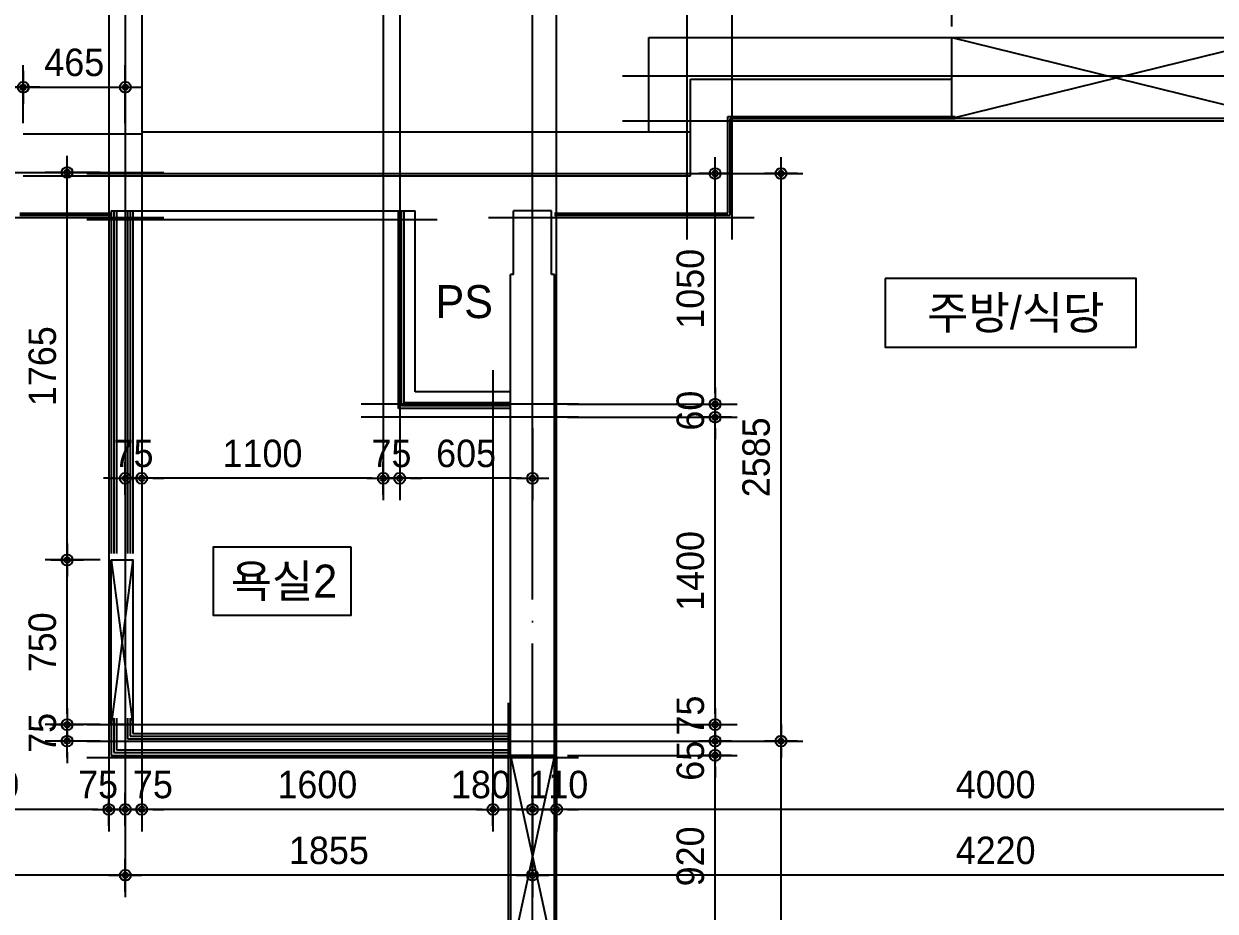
# Model space of a CAD drawing. Header units: millimetres. Extents: x 0 to 92204, y -190080 to 23760.
# Drawn here: x 9492 to 14919, y -88743 to -84702 of the extents above; entities that cross this region are included whole.
import ezdxf
from ezdxf.enums import TextEntityAlignment as Align

# ---------------------------------------------------------------- set-up
doc = ezdxf.new("R2010")
doc.units = ezdxf.units.MM
doc.header["$LTSCALE"] = 100
doc.linetypes.add('AUDIT_D_220706163347-0', pattern=[0])
doc.linetypes.add('CEN', pattern=[62, 60, -1, 0, -1])
doc.layers.get('defpoints').update_dxf_attribs({"color": 139})
for name, color, linetype in [('AA-XXXX-DIMS', 7, 'Continuous'), ('CEN_CON', 1, 'CEN'), ('CEN_WALL', 12, 'CEN'), ('CONC', 2, 'Continuous'), ('DIM', 7, 'AUDIT_D_220706163347-0'), ('MC', 135, 'Continuous'), ('ROM', 7, 'AUDIT_D_220706163347-0'), ('WAL', 3, 'Continuous'), ('WAL_DRY', 7, 'Continuous'), ('실명', 3, 'AUDIT_D_220706163347-0'), ('실명박스', 7, 'AUDIT_D_220706163347-0'), ('창호-open', 4, 'Continuous')]:
    doc.layers.add(name, color=color, linetype=linetype)
doc.styles.add('HAUD01', font='Dotum.ttf')
doc.styles.add('돋움', font='Dotum.ttf')
doc.dimstyles.new('내부100', dxfattribs={"dimscale": 50, "dimtxt": 2.5, "dimasz": 1, "dimexe": 2, "dimexo": 1, "dimgap": 1, "dimtad": 1, "dimdec": 0, "dimzin": 0, "dimdsep": 46, "dimtxsty": '돋움', "dimblk1": 'DIMDOT', "dimblk2": 'DIMDOT', "dimsah": 1, "dimcen": 0.09, "dimdle": 2, "dimclrd": 7, "dimclre": 7, "dimclrt": 3, "dimadec": 0, "dimazin": 0, "dimtfac": 1, "dimtdec": 0, "dimtix": 1, "dimtmove": 2, "dimatfit": 3, "dimldrblk": 'DIMDOT', "dimfxl": 1, "dimtolj": 1, "dimtzin": 0, "dimarcsym": 0})

# ---------------------------------------------------------------- blocks, each defined once
blk = doc.blocks.new('U-121B(기본)1', base_point=(-58206.9, -129495.9))
at = {"layer": 'CEN_CON'}
for p, q in [((-78926.9, -129795.9), (-78926.9, -119160.9)), ((-80956.9, -121655.9), (-77916.9, -121655.9))]:
    blk.add_line(p, q, dxfattribs=at)
at = {"layer": 'CEN_WALL'}
for p, q in [((-80781.9, -119160.9), (-80781.9, -124415.9)), ((-79531.9, -119160.9), (-79531.9, -122865.9)), ((-78221.9, -121955.9), (-78221.9, -119160.9)), ((-78516.9, -121210.9), (-74316.9, -121210.9)), ((-83376.9, -121650.9), (-80606.9, -121650.9)), ((-78716.9, -122705.9), (-79706.9, -122705.9)), ((-80956.9, -124240.9), (-78716.9, -124240.9))]:
    blk.add_line(p, q, dxfattribs=at)
at = {"layer": 'CONC'}
for p, q in [((-80706.9, -121465.9), (-78206.9, -121465.9)), ((-80706.9, -121465.9), (-80706.9, -121665.9)), ((-78206.9, -121665.9), (-78206.9, -121465.9)), ((-80706.9, -121665.9), (-78206.9, -121665.9)), ((-79013.9, -122115.9), (-79013.9, -121825.9)), ((-78839.9, -121825.9), (-79013.9, -121825.9)), ((-78839.9, -122115.9), (-78839.9, -121825.9)), ((-79026.9, -124305.9), (-79026.9, -122115.9)), ((-79013.9, -122115.9), (-79026.9, -122115.9)), ((-78826.9, -122115.9), (-78839.9, -122115.9)), ((-78826.9, -124305.9), (-78826.9, -122115.9)), ((-79026.9, -124305.9), (-78826.9, -124305.9))]:
    blk.add_line(p, q, dxfattribs=at)
at = {"layer": 'MC'}
for p, q in [((-80856.9, -119160.9), (-80856.9, -124415.9)), ((-80706.9, -119160.9), (-80706.9, -124415.9)), ((-79606.9, -119160.9), (-79606.9, -122865.9)), ((-78816.9, -129795.9), (-78816.9, -119160.9)), ((-78016.9, -121955.9), (-78016.9, -119160.9)), ((-78516.9, -121415.9), (-74316.9, -121415.9)), ((-83376.9, -121855.9), (-80606.9, -121855.9)), ((-80956.9, -121865.9), (-79361.9, -121865.9)), ((-79126.9, -121855.9), (-77916.9, -121855.9)), ((-79106.9, -122550.9), (-79106.9, -124415.9)), ((-78716.9, -122765.9), (-79706.9, -122765.9)), ((-79036.9, -129795.9), (-79036.9, -124065.9)), ((-80956.9, -124165.9), (-78716.9, -124165.9)), ((-80956.9, -124315.9), (-78716.9, -124315.9))]:
    blk.add_line(p, q, dxfattribs=at)
at = {"layer": 'WAL'}
for p, q in [((-78396.9, -121035.9), (-77016.9, -121035.9)), ((-78396.9, -121465.9), (-78396.9, -121035.9)), ((-77016.9, -121225.9), (-77016.9, -121035.9)), ((-78206.9, -121225.9), (-77016.9, -121225.9)), ((-78206.9, -121465.9), (-78206.9, -121225.9)), ((-81246.9, -121475.9), (-80706.9, -121475.9)), ((-81246.9, -121665.9), (-80706.9, -121665.9))]:
    blk.add_line(p, q, dxfattribs=at)
at = {"layer": 'WAL_DRY'}
for p, q in [((-78036.9, -121835.9), (-78036.9, -121395.9)), ((-78036.9, -121395.9), (-77001.9, -121395.9)), ((-78026.9, -121405.9), (-77001.9, -121405.9)), ((-78026.9, -121845.9), (-78026.9, -121405.9)), ((-81261.9, -121835.9), (-80846.9, -121835.9)), ((-80846.9, -121825.9), (-80846.9, -123385.9)), ((-80846.9, -121825.9), (-79536.9, -121825.9)), ((-80834.4, -121825.9), (-80834.4, -123385.9)), ((-80821.9, -121825.9), (-80821.9, -123385.9)), ((-80771.9, -121825.9), (-80771.9, -123385.9)), ((-80759.4, -121825.9), (-80759.4, -123385.9)), ((-80746.9, -121825.9), (-80746.9, -123385.9)), ((-79536.9, -122725.9), (-79536.9, -121825.9)), ((-79536.9, -121825.9), (-79461.9, -121825.9)), ((-79524.4, -122713.4), (-79524.4, -121825.9)), ((-79511.9, -122700.9), (-79511.9, -121825.9)), ((-79461.9, -122650.9), (-79461.9, -121825.9)), ((-78826.9, -121835.9), (-78036.9, -121835.9)), ((-81261.9, -121845.9), (-80846.9, -121845.9)), ((-78826.9, -121845.9), (-78026.9, -121845.9)), ((-79026.9, -122650.9), (-79461.9, -122650.9)), ((-79026.9, -122700.9), (-79511.9, -122700.9)), ((-79026.9, -122725.9), (-79536.9, -122725.9)), ((-79026.9, -122713.4), (-79524.4, -122713.4)), ((-80846.9, -124135.9), (-80846.9, -124305.9)), ((-80834.4, -124135.9), (-80834.4, -124293.4)), ((-80821.9, -124135.9), (-80821.9, -124280.9)), ((-80771.9, -124135.9), (-80771.9, -124230.9)), ((-80759.4, -124135.9), (-80759.4, -124218.4)), ((-80746.9, -124135.9), (-80746.9, -124205.9)), ((-80759.4, -124218.4), (-79026.9, -124218.4)), ((-80746.9, -124205.9), (-79026.9, -124205.9)), ((-80821.9, -124280.9), (-79026.9, -124280.9)), ((-80771.9, -124230.9), (-79026.9, -124230.9)), ((-80846.9, -124305.9), (-79026.9, -124305.9)), ((-80834.4, -124293.4), (-79026.9, -124293.4))]:
    blk.add_line(p, q, dxfattribs=at)
blk = doc.blocks.new('DIMDOT')
at = {"layer": 'AA-XXXX-DIMS'}
for p, q in [((0, -1.5), (0, 1.5)), ((-1.5, 0), (1.5, 0))]:
    blk.add_line(p, q, dxfattribs=at)
for radius in [0.5, 0.25]:
    blk.add_circle((0, 0), radius, dxfattribs=at)
blk = doc.blocks.new('*D846')
at = {"layer": 'defpoints', "color": 0, "transparency": 16777216}
for p in [(11918.9, -87988.4), (15918.9, -87988.4), (11918.9, -88279.4)]:
    blk.add_point(p, dxfattribs=at)
at = {"layer": 'DIM', "color": 7, "lineweight": -2, "transparency": 16777216}
for p, q in [((11918.9, -88038.4), (11918.9, -88379.4)), ((15918.9, -88038.4), (15918.9, -88379.4)), ((15868.9, -88279.4), (11968.9, -88279.4))]:
    blk.add_line(p, q, dxfattribs=at)
at = {"layer": 'DIM', "color": 7, "lineweight": -2, "transparency": 16777216, "xscale": 50, "yscale": 50, "zscale": 50, "rotation": 180}
blk.add_blockref('DIMDOT', (11918.9, -88279.4), dxfattribs=at)
at = {"layer": 'DIM', "color": 7, "lineweight": -2, "transparency": 16777216, "xscale": 50, "yscale": 50, "zscale": 50}
blk.add_blockref('DIMDOT', (15918.9, -88279.4), dxfattribs=at)
at = {"layer": 'DIM', "color": 3, "transparency": 16777216, "insert": (13918.9, -88166.9), "char_height": 125, "attachment_point": 5, "style": '돋움'}
blk.add_mtext('\\A1;4000', dxfattribs=at)
blk = doc.blocks.new('*D847')
at = {"layer": 'defpoints', "color": 0, "transparency": 16777216}
for p in [(11808.9, -87988.4), (11918.9, -87988.4), (11808.9, -88279.4)]:
    blk.add_point(p, dxfattribs=at)
at = {"layer": 'DIM', "color": 7, "lineweight": -2, "transparency": 16777216}
for p, q in [((11808.9, -88038.4), (11808.9, -88379.4)), ((11918.9, -88038.4), (11918.9, -88379.4)), ((11758.9, -88279.4), (11708.9, -88279.4)), ((11918.9, -88279.4), (11808.9, -88279.4)), ((11968.9, -88279.4), (12018.9, -88279.4))]:
    blk.add_line(p, q, dxfattribs=at)
at = {"layer": 'DIM', "color": 7, "lineweight": -2, "transparency": 16777216, "xscale": 50, "yscale": 50, "zscale": 50}
blk.add_blockref('DIMDOT', (11808.9, -88279.4), dxfattribs=at)
at = {"layer": 'DIM', "color": 7, "lineweight": -2, "transparency": 16777216, "xscale": 50, "yscale": 50, "zscale": 50, "rotation": 180}
blk.add_blockref('DIMDOT', (11918.9, -88279.4), dxfattribs=at)
at = {"layer": 'DIM', "color": 3, "transparency": 16777216, "insert": (11926.7, -88166.9), "char_height": 125, "attachment_point": 5, "style": '돋움'}
blk.add_mtext('\\A1;110', dxfattribs=at)
blk = doc.blocks.new('*D848')
at = {"layer": 'defpoints', "color": 0, "transparency": 16777216}
for p in [(11808.9, -87988.4), (16028.9, -87988.4), (11808.9, -88579.4)]:
    blk.add_point(p, dxfattribs=at)
at = {"layer": 'DIM', "color": 7, "lineweight": -2, "transparency": 16777216}
for p, q in [((11808.9, -88038.4), (11808.9, -88679.4)), ((16028.9, -88038.4), (16028.9, -88679.4)), ((15978.9, -88579.4), (11858.9, -88579.4))]:
    blk.add_line(p, q, dxfattribs=at)
at = {"layer": 'DIM', "color": 7, "lineweight": -2, "transparency": 16777216, "xscale": 50, "yscale": 50, "zscale": 50, "rotation": 180}
blk.add_blockref('DIMDOT', (11808.9, -88579.4), dxfattribs=at)
at = {"layer": 'DIM', "color": 7, "lineweight": -2, "transparency": 16777216, "xscale": 50, "yscale": 50, "zscale": 50}
blk.add_blockref('DIMDOT', (16028.9, -88579.4), dxfattribs=at)
at = {"layer": 'DIM', "color": 3, "transparency": 16777216, "insert": (13918.9, -88466.9), "char_height": 125, "attachment_point": 5, "style": '돋움'}
blk.add_mtext('\\A1;4220', dxfattribs=at)
blk = doc.blocks.new('*D891')
at = {"layer": 'defpoints', "color": 0, "transparency": 16777216}
for p in [(11918.9, -88033.4), (12641, -88033.4), (11918.9, -88953.4)]:
    blk.add_point(p, dxfattribs=at)
at = {"layer": 'DIM', "color": 7, "lineweight": -2, "transparency": 16777216}
for p, q in [((11968.9, -88033.4), (12741, -88033.4)), ((12641, -88903.4), (12641, -88083.4)), ((11968.9, -88953.4), (12741, -88953.4))]:
    blk.add_line(p, q, dxfattribs=at)
at = {"layer": 'DIM', "color": 7, "lineweight": -2, "transparency": 16777216, "xscale": 50, "yscale": 50, "zscale": 50}
for p, rotation in [((12641, -88033.4), 90), ((12641, -88953.4), 270)]:
    blk.add_blockref('DIMDOT', p, dxfattribs=dict(at, rotation=rotation))
at = {"layer": 'DIM', "color": 3, "transparency": 16777216, "insert": (12528.4, -88493.4), "char_height": 125, "attachment_point": 5, "rotation": 90, "style": '돋움'}
blk.add_mtext('\\A1;920', dxfattribs=at)
blk = doc.blocks.new('*D892')
at = {"layer": 'defpoints', "color": 0, "transparency": 16777216}
for p in [(11918.9, -87968.4), (12641, -87968.4), (11918.9, -88033.4)]:
    blk.add_point(p, dxfattribs=at)
at = {"layer": 'DIM', "color": 7, "lineweight": -2, "transparency": 16777216}
for p, q in [((12641, -87918.4), (12641, -87868.4)), ((11968.9, -87968.4), (12741, -87968.4)), ((12641, -88033.4), (12641, -87968.4)), ((11968.9, -88033.4), (12741, -88033.4)), ((12641, -88083.4), (12641, -88133.4))]:
    blk.add_line(p, q, dxfattribs=at)
at = {"layer": 'DIM', "color": 7, "lineweight": -2, "transparency": 16777216, "xscale": 50, "yscale": 50, "zscale": 50}
for p, rotation in [((12641, -87968.4), 270), ((12641, -88033.4), 90)]:
    blk.add_blockref('DIMDOT', p, dxfattribs=dict(at, rotation=rotation))
at = {"layer": 'DIM', "color": 3, "transparency": 16777216, "insert": (12528.4, -88058.1), "char_height": 125, "attachment_point": 5, "rotation": 90, "style": '돋움'}
blk.add_mtext('\\A1;65', dxfattribs=at)
blk = doc.blocks.new('*D893')
at = {"layer": 'defpoints', "color": 0, "transparency": 16777216}
for p in [(11918.9, -87893.4), (12641, -87893.4), (11918.9, -87968.4)]:
    blk.add_point(p, dxfattribs=at)
at = {"layer": 'DIM', "color": 7, "lineweight": -2, "transparency": 16777216}
for p, q in [((12641, -87843.4), (12641, -87793.4)), ((11968.9, -87893.4), (12741, -87893.4)), ((12641, -87968.4), (12641, -87893.4)), ((11968.9, -87968.4), (12741, -87968.4)), ((12641, -88018.4), (12641, -88068.4))]:
    blk.add_line(p, q, dxfattribs=at)
at = {"layer": 'DIM', "color": 7, "lineweight": -2, "transparency": 16777216, "xscale": 50, "yscale": 50, "zscale": 50}
for p, rotation in [((12641, -87893.4), 270), ((12641, -87968.4), 90)]:
    blk.add_blockref('DIMDOT', p, dxfattribs=dict(at, rotation=rotation))
at = {"layer": 'DIM', "color": 3, "transparency": 16777216, "insert": (12528.4, -87852), "char_height": 125, "attachment_point": 5, "rotation": 90, "style": '돋움'}
blk.add_mtext('\\A1;75', dxfattribs=at)
blk = doc.blocks.new('*D894')
at = {"layer": 'defpoints', "color": 0, "transparency": 16777216}
for p in [(11918.9, -86493.4), (12641, -86493.4), (11918.9, -87893.4)]:
    blk.add_point(p, dxfattribs=at)
at = {"layer": 'DIM', "color": 7, "lineweight": -2, "transparency": 16777216}
for p, q in [((11968.9, -86493.4), (12741, -86493.4)), ((12641, -87843.4), (12641, -86543.4)), ((11968.9, -87893.4), (12741, -87893.4))]:
    blk.add_line(p, q, dxfattribs=at)
at = {"layer": 'DIM', "color": 7, "lineweight": -2, "transparency": 16777216, "xscale": 50, "yscale": 50, "zscale": 50}
for p, rotation in [((12641, -86493.4), 90), ((12641, -87893.4), 270)]:
    blk.add_blockref('DIMDOT', p, dxfattribs=dict(at, rotation=rotation))
at = {"layer": 'DIM', "color": 3, "transparency": 16777216, "insert": (12528.4, -87193.4), "char_height": 125, "attachment_point": 5, "rotation": 90, "style": '돋움'}
blk.add_mtext('\\A1;1400', dxfattribs=at)
blk = doc.blocks.new('*D895')
at = {"layer": 'defpoints', "color": 0, "transparency": 16777216}
for p in [(11918.9, -86433.4), (12641, -86433.4), (11918.9, -86493.4)]:
    blk.add_point(p, dxfattribs=at)
at = {"layer": 'DIM', "color": 7, "lineweight": -2, "transparency": 16777216}
for p, q in [((12641, -86383.4), (12641, -86333.4)), ((11968.9, -86433.4), (12741, -86433.4)), ((12641, -86493.4), (12641, -86433.4)), ((11968.9, -86493.4), (12741, -86493.4)), ((12641, -86543.4), (12641, -86593.4))]:
    blk.add_line(p, q, dxfattribs=at)
at = {"layer": 'DIM', "color": 7, "lineweight": -2, "transparency": 16777216, "xscale": 50, "yscale": 50, "zscale": 50}
for p, rotation in [((12641, -86433.4), 270), ((12641, -86493.4), 90)]:
    blk.add_blockref('DIMDOT', p, dxfattribs=dict(at, rotation=rotation))
at = {"layer": 'DIM', "color": 3, "transparency": 16777216, "insert": (12528.4, -86463.4), "char_height": 125, "attachment_point": 5, "rotation": 90, "style": '돋움'}
blk.add_mtext('\\A1;60', dxfattribs=at)
blk = doc.blocks.new('*D896')
at = {"layer": 'defpoints', "color": 0, "transparency": 16777216}
for p in [(11918.9, -85383.4), (12641, -85383.4), (11918.9, -86433.4)]:
    blk.add_point(p, dxfattribs=at)
at = {"layer": 'DIM', "color": 7, "lineweight": -2, "transparency": 16777216}
for p, q in [((11968.9, -85383.4), (12741, -85383.4)), ((12641, -86383.4), (12641, -85433.4)), ((11968.9, -86433.4), (12741, -86433.4))]:
    blk.add_line(p, q, dxfattribs=at)
at = {"layer": 'DIM', "color": 7, "lineweight": -2, "transparency": 16777216, "xscale": 50, "yscale": 50, "zscale": 50}
for p, rotation in [((12641, -85383.4), 90), ((12641, -86433.4), 270)]:
    blk.add_blockref('DIMDOT', p, dxfattribs=dict(at, rotation=rotation))
at = {"layer": 'DIM', "color": 3, "transparency": 16777216, "insert": (12528.4, -85908.4), "char_height": 125, "attachment_point": 5, "rotation": 90, "style": '돋움'}
blk.add_mtext('\\A1;1050', dxfattribs=at)
blk = doc.blocks.new('*D897')
at = {"layer": 'defpoints', "color": 0, "transparency": 16777216}
for p in [(11918.9, -85383.4), (12941, -85383.4), (11918.9, -87968.4)]:
    blk.add_point(p, dxfattribs=at)
at = {"layer": 'DIM', "color": 7, "lineweight": -2, "transparency": 16777216}
for p, q in [((11968.9, -85383.4), (13041, -85383.4)), ((12941, -87918.4), (12941, -85433.4)), ((11968.9, -87968.4), (13041, -87968.4))]:
    blk.add_line(p, q, dxfattribs=at)
at = {"layer": 'DIM', "color": 7, "lineweight": -2, "transparency": 16777216, "xscale": 50, "yscale": 50, "zscale": 50}
for p, rotation in [((12941, -85383.4), 90), ((12941, -87968.4), 270)]:
    blk.add_blockref('DIMDOT', p, dxfattribs=dict(at, rotation=rotation))
at = {"layer": 'DIM', "color": 3, "transparency": 16777216, "insert": (12828.4, -86675.9), "char_height": 125, "attachment_point": 5, "rotation": 90, "style": '돋움'}
blk.add_mtext('\\A1;2585', dxfattribs=at)
blk = doc.blocks.new('*D898')
at = {"layer": 'defpoints', "color": 0, "transparency": 16777216}
for p in [(11918.9, -87968.4), (12941, -87968.4), (11918.9, -91723.4)]:
    blk.add_point(p, dxfattribs=at)
at = {"layer": 'DIM', "color": 7, "lineweight": -2, "transparency": 16777216}
for p, q in [((11968.9, -87968.4), (13041, -87968.4)), ((12941, -91673.4), (12941, -88018.4)), ((11968.9, -91723.4), (13041, -91723.4))]:
    blk.add_line(p, q, dxfattribs=at)
at = {"layer": 'DIM', "color": 7, "lineweight": -2, "transparency": 16777216, "xscale": 50, "yscale": 50, "zscale": 50}
for p, rotation in [((12941, -87968.4), 90), ((12941, -91723.4), 270)]:
    blk.add_blockref('DIMDOT', p, dxfattribs=dict(at, rotation=rotation))
at = {"layer": 'DIM', "color": 3, "transparency": 16777216, "insert": (12828.4, -89845.9), "char_height": 125, "attachment_point": 5, "rotation": 90, "style": '돋움'}
blk.add_mtext('\\A1;3755', dxfattribs=at)
blk = doc.blocks.new('*D899')
at = {"layer": 'defpoints', "color": 0, "transparency": 16777216}
for p in [(9953.9, -87988.4), (11808.9, -87988.4), (9953.9, -88579.4)]:
    blk.add_point(p, dxfattribs=at)
at = {"layer": 'DIM', "color": 7, "lineweight": -2, "transparency": 16777216}
for p, q in [((9953.9, -88038.4), (9953.9, -88679.4)), ((11808.9, -88038.4), (11808.9, -88679.4)), ((11758.9, -88579.4), (10003.9, -88579.4))]:
    blk.add_line(p, q, dxfattribs=at)
at = {"layer": 'DIM', "color": 7, "lineweight": -2, "transparency": 16777216, "xscale": 50, "yscale": 50, "zscale": 50, "rotation": 180}
blk.add_blockref('DIMDOT', (9953.9, -88579.4), dxfattribs=at)
at = {"layer": 'DIM', "color": 7, "lineweight": -2, "transparency": 16777216, "xscale": 50, "yscale": 50, "zscale": 50}
blk.add_blockref('DIMDOT', (11808.9, -88579.4), dxfattribs=at)
at = {"layer": 'DIM', "color": 3, "transparency": 16777216, "insert": (10881.4, -88466.9), "char_height": 125, "attachment_point": 5, "style": '돋움'}
blk.add_mtext('\\A1;1855', dxfattribs=at)
blk = doc.blocks.new('*D900')
at = {"layer": 'defpoints', "color": 0, "transparency": 16777216}
for p in [(7963.9, -87988.4), (9953.9, -87988.4), (7963.9, -88579.4)]:
    blk.add_point(p, dxfattribs=at)
at = {"layer": 'DIM', "color": 7, "lineweight": -2, "transparency": 16777216}
for p, q in [((7963.9, -88038.4), (7963.9, -88679.4)), ((9953.9, -88038.4), (9953.9, -88679.4)), ((9903.9, -88579.4), (8013.9, -88579.4))]:
    blk.add_line(p, q, dxfattribs=at)
at = {"layer": 'DIM', "color": 7, "lineweight": -2, "transparency": 16777216, "xscale": 50, "yscale": 50, "zscale": 50, "rotation": 180}
blk.add_blockref('DIMDOT', (7963.9, -88579.4), dxfattribs=at)
at = {"layer": 'DIM', "color": 7, "lineweight": -2, "transparency": 16777216, "xscale": 50, "yscale": 50, "zscale": 50}
blk.add_blockref('DIMDOT', (9953.9, -88579.4), dxfattribs=at)
at = {"layer": 'DIM', "color": 3, "transparency": 16777216, "insert": (8958.9, -88466.9), "char_height": 125, "attachment_point": 5, "style": '돋움'}
blk.add_mtext('\\A1;1990', dxfattribs=at)
blk = doc.blocks.new('*D901')
at = {"layer": 'defpoints', "color": 0, "transparency": 16777216}
for p in [(11628.9, -87988.4), (11808.9, -87988.4), (11628.9, -88279.4)]:
    blk.add_point(p, dxfattribs=at)
at = {"layer": 'DIM', "color": 7, "lineweight": -2, "transparency": 16777216}
for p, q in [((11628.9, -88038.4), (11628.9, -88379.4)), ((11808.9, -88038.4), (11808.9, -88379.4)), ((11578.9, -88279.4), (11528.9, -88279.4)), ((11808.9, -88279.4), (11628.9, -88279.4)), ((11858.9, -88279.4), (11908.9, -88279.4))]:
    blk.add_line(p, q, dxfattribs=at)
at = {"layer": 'DIM', "color": 7, "lineweight": -2, "transparency": 16777216, "xscale": 50, "yscale": 50, "zscale": 50}
blk.add_blockref('DIMDOT', (11628.9, -88279.4), dxfattribs=at)
at = {"layer": 'DIM', "color": 7, "lineweight": -2, "transparency": 16777216, "xscale": 50, "yscale": 50, "zscale": 50, "rotation": 180}
blk.add_blockref('DIMDOT', (11808.9, -88279.4), dxfattribs=at)
at = {"layer": 'DIM', "color": 3, "transparency": 16777216, "insert": (11574, -88166.9), "char_height": 125, "attachment_point": 5, "style": '돋움'}
blk.add_mtext('\\A1;180', dxfattribs=at)
blk = doc.blocks.new('*D902')
at = {"layer": 'defpoints', "color": 0, "transparency": 16777216}
for p in [(10028.9, -87988.4), (11628.9, -87988.4), (10028.9, -88279.4)]:
    blk.add_point(p, dxfattribs=at)
at = {"layer": 'DIM', "color": 7, "lineweight": -2, "transparency": 16777216}
for p, q in [((10028.9, -88038.4), (10028.9, -88379.4)), ((11628.9, -88038.4), (11628.9, -88379.4)), ((11578.9, -88279.4), (10078.9, -88279.4))]:
    blk.add_line(p, q, dxfattribs=at)
at = {"layer": 'DIM', "color": 7, "lineweight": -2, "transparency": 16777216, "xscale": 50, "yscale": 50, "zscale": 50, "rotation": 180}
blk.add_blockref('DIMDOT', (10028.9, -88279.4), dxfattribs=at)
at = {"layer": 'DIM', "color": 7, "lineweight": -2, "transparency": 16777216, "xscale": 50, "yscale": 50, "zscale": 50}
blk.add_blockref('DIMDOT', (11628.9, -88279.4), dxfattribs=at)
at = {"layer": 'DIM', "color": 3, "transparency": 16777216, "insert": (10828.9, -88166.9), "char_height": 125, "attachment_point": 5, "style": '돋움'}
blk.add_mtext('\\A1;1600', dxfattribs=at)
blk = doc.blocks.new('*D903')
at = {"layer": 'defpoints', "color": 0, "transparency": 16777216}
for p in [(9953.9, -87988.4), (10028.9, -87988.4), (9953.9, -88279.4)]:
    blk.add_point(p, dxfattribs=at)
at = {"layer": 'DIM', "color": 7, "lineweight": -2, "transparency": 16777216}
for p, q in [((9953.9, -88038.4), (9953.9, -88379.4)), ((10028.9, -88038.4), (10028.9, -88379.4)), ((9903.9, -88279.4), (9853.9, -88279.4)), ((10028.9, -88279.4), (9953.9, -88279.4)), ((10078.9, -88279.4), (10128.9, -88279.4))]:
    blk.add_line(p, q, dxfattribs=at)
at = {"layer": 'DIM', "color": 7, "lineweight": -2, "transparency": 16777216, "xscale": 50, "yscale": 50, "zscale": 50}
blk.add_blockref('DIMDOT', (9953.9, -88279.4), dxfattribs=at)
at = {"layer": 'DIM', "color": 7, "lineweight": -2, "transparency": 16777216, "xscale": 50, "yscale": 50, "zscale": 50, "rotation": 180}
blk.add_blockref('DIMDOT', (10028.9, -88279.4), dxfattribs=at)
at = {"layer": 'DIM', "color": 3, "transparency": 16777216, "insert": (10079.7, -88166.9), "char_height": 125, "attachment_point": 5, "style": '돋움'}
blk.add_mtext('\\A1;75', dxfattribs=at)
blk = doc.blocks.new('*D904')
at = {"layer": 'defpoints', "color": 0, "transparency": 16777216}
for p in [(9878.9, -87988.4), (9953.9, -87988.4), (9878.9, -88279.4)]:
    blk.add_point(p, dxfattribs=at)
at = {"layer": 'DIM', "color": 7, "lineweight": -2, "transparency": 16777216}
for p, q in [((9878.9, -88038.4), (9878.9, -88379.4)), ((9953.9, -88038.4), (9953.9, -88379.4)), ((9828.9, -88279.4), (9778.9, -88279.4)), ((9953.9, -88279.4), (9878.9, -88279.4)), ((10003.9, -88279.4), (10053.9, -88279.4))]:
    blk.add_line(p, q, dxfattribs=at)
at = {"layer": 'DIM', "color": 7, "lineweight": -2, "transparency": 16777216, "xscale": 50, "yscale": 50, "zscale": 50}
blk.add_blockref('DIMDOT', (9878.9, -88279.4), dxfattribs=at)
at = {"layer": 'DIM', "color": 7, "lineweight": -2, "transparency": 16777216, "xscale": 50, "yscale": 50, "zscale": 50, "rotation": 180}
blk.add_blockref('DIMDOT', (9953.9, -88279.4), dxfattribs=at)
at = {"layer": 'DIM', "color": 3, "transparency": 16777216, "insert": (9830, -88166.9), "char_height": 125, "attachment_point": 5, "style": '돋움'}
blk.add_mtext('\\A1;75', dxfattribs=at)
blk = doc.blocks.new('*D905')
at = {"layer": 'defpoints', "color": 0, "transparency": 16777216}
for p in [(8698.9, -87988.4), (9878.9, -87988.4), (8698.9, -88279.4)]:
    blk.add_point(p, dxfattribs=at)
at = {"layer": 'DIM', "color": 7, "lineweight": -2, "transparency": 16777216}
for p, q in [((8698.9, -88038.4), (8698.9, -88379.4)), ((9878.9, -88038.4), (9878.9, -88379.4)), ((9828.9, -88279.4), (8748.9, -88279.4))]:
    blk.add_line(p, q, dxfattribs=at)
at = {"layer": 'DIM', "color": 7, "lineweight": -2, "transparency": 16777216, "xscale": 50, "yscale": 50, "zscale": 50, "rotation": 180}
blk.add_blockref('DIMDOT', (8698.9, -88279.4), dxfattribs=at)
at = {"layer": 'DIM', "color": 7, "lineweight": -2, "transparency": 16777216, "xscale": 50, "yscale": 50, "zscale": 50}
blk.add_blockref('DIMDOT', (9878.9, -88279.4), dxfattribs=at)
at = {"layer": 'DIM', "color": 3, "transparency": 16777216, "insert": (9288.9, -88166.9), "char_height": 125, "attachment_point": 5, "style": '돋움'}
blk.add_mtext('\\A1;1180', dxfattribs=at)
blk = doc.blocks.new('*D907')
at = {"layer": 'defpoints', "color": 0, "transparency": 16777216}
for p in [(9689, -87893.4), (9888.9, -87893.4), (9888.9, -87968.4)]:
    blk.add_point(p, dxfattribs=at)
at = {"layer": 'DIM', "color": 7, "lineweight": -2, "transparency": 16777216}
for p, q in [((9689, -87843.4), (9689, -87793.4)), ((9838.9, -87893.4), (9589, -87893.4)), ((9689, -87968.4), (9689, -87893.4)), ((9838.9, -87968.4), (9589, -87968.4)), ((9689, -88018.4), (9689, -88068.4))]:
    blk.add_line(p, q, dxfattribs=at)
at = {"layer": 'DIM', "color": 7, "lineweight": -2, "transparency": 16777216, "xscale": 50, "yscale": 50, "zscale": 50}
for p, rotation in [((9689, -87893.4), 270), ((9689, -87968.4), 90)]:
    blk.add_blockref('DIMDOT', p, dxfattribs=dict(at, rotation=rotation))
at = {"layer": 'DIM', "color": 3, "transparency": 16777216, "insert": (9576.4, -87930.9), "char_height": 125, "attachment_point": 5, "rotation": 90, "style": '돋움'}
blk.add_mtext('\\A1;75', dxfattribs=at)
blk = doc.blocks.new('*D908')
at = {"layer": 'defpoints', "color": 0, "transparency": 16777216}
for p in [(9689, -87143.4), (9888.9, -87143.4), (9888.9, -87893.4)]:
    blk.add_point(p, dxfattribs=at)
at = {"layer": 'DIM', "color": 7, "lineweight": -2, "transparency": 16777216}
for p, q in [((9838.9, -87143.4), (9589, -87143.4)), ((9689, -87843.4), (9689, -87193.4)), ((9838.9, -87893.4), (9589, -87893.4))]:
    blk.add_line(p, q, dxfattribs=at)
at = {"layer": 'DIM', "color": 7, "lineweight": -2, "transparency": 16777216, "xscale": 50, "yscale": 50, "zscale": 50}
for p, rotation in [((9689, -87143.4), 90), ((9689, -87893.4), 270)]:
    blk.add_blockref('DIMDOT', p, dxfattribs=dict(at, rotation=rotation))
at = {"layer": 'DIM', "color": 3, "transparency": 16777216, "insert": (9576.4, -87518.4), "char_height": 125, "attachment_point": 5, "rotation": 90, "style": '돋움'}
blk.add_mtext('\\A1;750', dxfattribs=at)
blk = doc.blocks.new('*D909')
at = {"layer": 'defpoints', "color": 0, "transparency": 16777216}
for p in [(9689, -85378.4), (9888.9, -85378.4), (9888.9, -87143.4)]:
    blk.add_point(p, dxfattribs=at)
at = {"layer": 'DIM', "color": 7, "lineweight": -2, "transparency": 16777216}
for p, q in [((9838.9, -85378.4), (9589, -85378.4)), ((9689, -87093.4), (9689, -85428.4)), ((9838.9, -87143.4), (9589, -87143.4))]:
    blk.add_line(p, q, dxfattribs=at)
at = {"layer": 'DIM', "color": 7, "lineweight": -2, "transparency": 16777216, "xscale": 50, "yscale": 50, "zscale": 50}
for p, rotation in [((9689, -85378.4), 90), ((9689, -87143.4), 270)]:
    blk.add_blockref('DIMDOT', p, dxfattribs=dict(at, rotation=rotation))
at = {"layer": 'DIM', "color": 3, "transparency": 16777216, "insert": (9576.4, -86260.9), "char_height": 125, "attachment_point": 5, "rotation": 90, "style": '돋움'}
blk.add_mtext('\\A1;1765', dxfattribs=at)
blk = doc.blocks.new('*D910')
at = {"layer": 'defpoints', "color": 0, "transparency": 16777216}
for p in [(11203.9, -86493.4), (11808.9, -86493.4), (11203.9, -86771.4)]:
    blk.add_point(p, dxfattribs=at)
at = {"layer": 'DIM', "color": 7, "lineweight": -2, "transparency": 16777216}
for p, q in [((11203.9, -86543.4), (11203.9, -86871.4)), ((11808.9, -86543.4), (11808.9, -86871.4)), ((11758.9, -86771.4), (11253.9, -86771.4))]:
    blk.add_line(p, q, dxfattribs=at)
at = {"layer": 'DIM', "color": 7, "lineweight": -2, "transparency": 16777216, "xscale": 50, "yscale": 50, "zscale": 50, "rotation": 180}
blk.add_blockref('DIMDOT', (11203.9, -86771.4), dxfattribs=at)
at = {"layer": 'DIM', "color": 7, "lineweight": -2, "transparency": 16777216, "xscale": 50, "yscale": 50, "zscale": 50}
blk.add_blockref('DIMDOT', (11808.9, -86771.4), dxfattribs=at)
at = {"layer": 'DIM', "color": 3, "transparency": 16777216, "insert": (11506.4, -86658.9), "char_height": 125, "attachment_point": 5, "style": '돋움'}
blk.add_mtext('\\A1;605', dxfattribs=at)
blk = doc.blocks.new('*D911')
at = {"layer": 'defpoints', "color": 0, "transparency": 16777216}
for p in [(11128.9, -86493.4), (11203.9, -86493.4), (11128.9, -86771.4)]:
    blk.add_point(p, dxfattribs=at)
at = {"layer": 'DIM', "color": 7, "lineweight": -2, "transparency": 16777216}
for p, q in [((11128.9, -86543.4), (11128.9, -86871.4)), ((11203.9, -86543.4), (11203.9, -86871.4)), ((11078.9, -86771.4), (11028.9, -86771.4)), ((11203.9, -86771.4), (11128.9, -86771.4)), ((11253.9, -86771.4), (11303.9, -86771.4))]:
    blk.add_line(p, q, dxfattribs=at)
at = {"layer": 'DIM', "color": 7, "lineweight": -2, "transparency": 16777216, "xscale": 50, "yscale": 50, "zscale": 50}
blk.add_blockref('DIMDOT', (11128.9, -86771.4), dxfattribs=at)
at = {"layer": 'DIM', "color": 7, "lineweight": -2, "transparency": 16777216, "xscale": 50, "yscale": 50, "zscale": 50, "rotation": 180}
blk.add_blockref('DIMDOT', (11203.9, -86771.4), dxfattribs=at)
at = {"layer": 'DIM', "color": 3, "transparency": 16777216, "insert": (11166.4, -86658.9), "char_height": 125, "attachment_point": 5, "style": '돋움'}
blk.add_mtext('\\A1;75', dxfattribs=at)
blk = doc.blocks.new('*D912')
at = {"layer": 'defpoints', "color": 0, "transparency": 16777216}
for p in [(10028.9, -86493.4), (11128.9, -86493.4), (10028.9, -86771.4)]:
    blk.add_point(p, dxfattribs=at)
at = {"layer": 'DIM', "color": 7, "lineweight": -2, "transparency": 16777216}
for p, q in [((10028.9, -86543.4), (10028.9, -86871.4)), ((11128.9, -86543.4), (11128.9, -86871.4)), ((11078.9, -86771.4), (10078.9, -86771.4))]:
    blk.add_line(p, q, dxfattribs=at)
at = {"layer": 'DIM', "color": 7, "lineweight": -2, "transparency": 16777216, "xscale": 50, "yscale": 50, "zscale": 50, "rotation": 180}
blk.add_blockref('DIMDOT', (10028.9, -86771.4), dxfattribs=at)
at = {"layer": 'DIM', "color": 7, "lineweight": -2, "transparency": 16777216, "xscale": 50, "yscale": 50, "zscale": 50}
blk.add_blockref('DIMDOT', (11128.9, -86771.4), dxfattribs=at)
at = {"layer": 'DIM', "color": 3, "transparency": 16777216, "insert": (10578.9, -86658.9), "char_height": 125, "attachment_point": 5, "style": '돋움'}
blk.add_mtext('\\A1;1100', dxfattribs=at)
blk = doc.blocks.new('*D913')
at = {"layer": 'defpoints', "color": 0, "transparency": 16777216}
for p in [(9953.9, -86493.4), (10028.9, -86493.4), (9953.9, -86771.4)]:
    blk.add_point(p, dxfattribs=at)
at = {"layer": 'DIM', "color": 7, "lineweight": -2, "transparency": 16777216}
for p, q in [((9953.9, -86543.4), (9953.9, -86871.4)), ((10028.9, -86543.4), (10028.9, -86871.4)), ((9903.9, -86771.4), (9853.9, -86771.4)), ((10028.9, -86771.4), (9953.9, -86771.4)), ((10078.9, -86771.4), (10128.9, -86771.4))]:
    blk.add_line(p, q, dxfattribs=at)
at = {"layer": 'DIM', "color": 7, "lineweight": -2, "transparency": 16777216, "xscale": 50, "yscale": 50, "zscale": 50}
blk.add_blockref('DIMDOT', (9953.9, -86771.4), dxfattribs=at)
at = {"layer": 'DIM', "color": 7, "lineweight": -2, "transparency": 16777216, "xscale": 50, "yscale": 50, "zscale": 50, "rotation": 180}
blk.add_blockref('DIMDOT', (10028.9, -86771.4), dxfattribs=at)
at = {"layer": 'DIM', "color": 3, "transparency": 16777216, "insert": (9991.4, -86658.9), "char_height": 125, "attachment_point": 5, "style": '돋움'}
blk.add_mtext('\\A1;75', dxfattribs=at)
blk = doc.blocks.new('*D915')
at = {"layer": 'defpoints', "color": 0, "transparency": 16777216}
for p in [(9488.9, -84990.5), (8488.9, -85203.4), (9488.9, -85203.4)]:
    blk.add_point(p, dxfattribs=at)
at = {"layer": 'DIM', "color": 7, "lineweight": -2, "transparency": 16777216}
for p, q in [((8488.9, -85153.4), (8488.9, -84890.5)), ((9488.9, -85153.4), (9488.9, -84890.5)), ((8538.9, -84990.5), (9438.9, -84990.5))]:
    blk.add_line(p, q, dxfattribs=at)
at = {"layer": 'DIM', "color": 7, "lineweight": -2, "transparency": 16777216, "xscale": 50, "yscale": 50, "zscale": 50, "rotation": 180}
blk.add_blockref('DIMDOT', (8488.9, -84990.5), dxfattribs=at)
at = {"layer": 'DIM', "color": 7, "lineweight": -2, "transparency": 16777216, "xscale": 50, "yscale": 50, "zscale": 50}
blk.add_blockref('DIMDOT', (9488.9, -84990.5), dxfattribs=at)
at = {"layer": 'DIM', "color": 3, "transparency": 16777216, "insert": (8988.9, -84877.9), "char_height": 125, "attachment_point": 5, "style": '돋움'}
blk.add_mtext('\\A1;1000', dxfattribs=at)
blk = doc.blocks.new('*D916')
at = {"layer": 'defpoints', "color": 0, "transparency": 16777216}
for p in [(9953.9, -84990.5), (9488.9, -85203.4), (9953.9, -85203.4)]:
    blk.add_point(p, dxfattribs=at)
at = {"layer": 'DIM', "color": 7, "lineweight": -2, "transparency": 16777216}
for p, q in [((9488.9, -85153.4), (9488.9, -84890.5)), ((9953.9, -85153.4), (9953.9, -84890.5)), ((9538.9, -84990.5), (9903.9, -84990.5))]:
    blk.add_line(p, q, dxfattribs=at)
at = {"layer": 'DIM', "color": 7, "lineweight": -2, "transparency": 16777216, "xscale": 50, "yscale": 50, "zscale": 50, "rotation": 180}
blk.add_blockref('DIMDOT', (9488.9, -84990.5), dxfattribs=at)
at = {"layer": 'DIM', "color": 7, "lineweight": -2, "transparency": 16777216, "xscale": 50, "yscale": 50, "zscale": 50}
blk.add_blockref('DIMDOT', (9953.9, -84990.5), dxfattribs=at)
at = {"layer": 'DIM', "color": 3, "transparency": 16777216, "insert": (9721.4, -84877.9), "char_height": 125, "attachment_point": 5, "style": '돋움'}
blk.add_mtext('\\A1;465', dxfattribs=at)
blk = doc.blocks.new('*D917')
at = {"layer": 'defpoints', "color": 0, "transparency": 16777216}
for p in [(13718.9, -84526.1), (12513.9, -84763.4), (13718.9, -84763.4)]:
    blk.add_point(p, dxfattribs=at)
at = {"layer": 'DIM', "color": 7, "lineweight": -2, "transparency": 16777216}
for p, q in [((12513.9, -84713.4), (12513.9, -84426.1)), ((13718.9, -84713.4), (13718.9, -84426.1)), ((12563.9, -84526.1), (13668.9, -84526.1))]:
    blk.add_line(p, q, dxfattribs=at)
at = {"layer": 'DIM', "color": 7, "lineweight": -2, "transparency": 16777216, "xscale": 50, "yscale": 50, "zscale": 50, "rotation": 180}
blk.add_blockref('DIMDOT', (12513.9, -84526.1), dxfattribs=at)
at = {"layer": 'DIM', "color": 7, "lineweight": -2, "transparency": 16777216, "xscale": 50, "yscale": 50, "zscale": 50}
blk.add_blockref('DIMDOT', (13718.9, -84526.1), dxfattribs=at)
at = {"layer": 'DIM', "color": 3, "transparency": 16777216, "insert": (13116.4, -84413.5), "char_height": 125, "attachment_point": 5, "style": '돋움'}
blk.add_mtext('\\A1;1205', dxfattribs=at)
blk = doc.blocks.new('*D918')
at = {"layer": 'defpoints', "color": 0, "transparency": 16777216}
for p in [(15218.9, -84526.1), (13718.9, -84763.4), (15218.9, -84763.4)]:
    blk.add_point(p, dxfattribs=at)
at = {"layer": 'DIM', "color": 7, "lineweight": -2, "transparency": 16777216}
for p, q in [((13718.9, -84713.4), (13718.9, -84426.1)), ((15218.9, -84713.4), (15218.9, -84426.1)), ((13768.9, -84526.1), (15168.9, -84526.1))]:
    blk.add_line(p, q, dxfattribs=at)
at = {"layer": 'DIM', "color": 7, "lineweight": -2, "transparency": 16777216, "xscale": 50, "yscale": 50, "zscale": 50, "rotation": 180}
blk.add_blockref('DIMDOT', (13718.9, -84526.1), dxfattribs=at)
at = {"layer": 'DIM', "color": 7, "lineweight": -2, "transparency": 16777216, "xscale": 50, "yscale": 50, "zscale": 50}
blk.add_blockref('DIMDOT', (15218.9, -84526.1), dxfattribs=at)
at = {"layer": 'DIM', "color": 3, "transparency": 16777216, "insert": (14468.9, -84413.5), "char_height": 125, "attachment_point": 5, "style": '돋움'}
blk.add_mtext('\\A1;1500', dxfattribs=at)

msp = doc.modelspace()

# ---------------------------------------------------------------- linework, layer by layer
at = {"layer": '실명박스'}
for points in [[(13415.6, -85861.8), (13415.6, -86174.3), (14559.4, -86174.3), (14559.4, -85861.8)], [(10980.8, -87083.5), (10980.8, -87396), (10355.8, -87396), (10355.8, -87083.5)]]:
    msp.add_lwpolyline(points, close=True, dxfattribs=at)
at = {"layer": '창호-open'}
for p, q in [((15218.9, -84763.4), (13718.9, -85133.4)), ((13718.9, -84763.4), (15218.9, -85133.4)), ((9988.9, -87143.4), (9888.9, -87893.4)), ((9888.9, -87143.4), (9988.9, -87893.4)), ((11908.9, -88033.4), (11708.9, -88953.4)), ((11708.9, -88033.4), (11908.9, -88953.4))]:
    msp.add_line(p, q, dxfattribs=at)
for points in [[(13718.9, -84763.4), (15218.9, -84763.4), (15218.9, -85133.4), (13718.9, -85133.4)], [(9888.9, -87143.4), (9988.9, -87143.4), (9988.9, -87893.4), (9888.9, -87893.4)], [(11708.9, -88953.4), (11908.9, -88953.4), (11908.9, -88033.4), (11708.9, -88033.4)]]:
    msp.add_lwpolyline(points, close=True, dxfattribs=at)

# ---------------------------------------------------------------- block references
msp.add_blockref('U-121B(기본)1', (32528.9, -93223.4))

# ---------------------------------------------------------------- texts
at = {"layer": 'ROM', "color": 3, "style": 'HAUD01'}
msp.add_text('PS', height=150, dxfattribs=at).set_placement((11497.9, -85966.8), align=Align.MIDDLE)
at = {"layer": '실명', "style": 'HAUD01'}
for s, p in [('주방/식당', (14010.6, -86015.8)), ('욕실2', (10676.6, -87237.9))]:
    msp.add_text(s, height=150, dxfattribs=at).set_placement(p, align=Align.MIDDLE)

# ---------------------------------------------------------------- dimensions: what is measured, and where the dimension line sits
at = {"layer": 'DIM'}
for base, p1, p2, picture, middle in [((13718.9, -84526.1), (12513.9, -84763.4), (13718.9, -84763.4), '*D917', (13116.4, -84413.5)), ((15218.9, -84526.1), (13718.9, -84763.4), (15218.9, -84763.4), '*D918', (14468.9, -84413.5)), ((9488.9, -84990.5), (8488.9, -85203.4), (9488.9, -85203.4), '*D915', (8988.9, -84877.9)), ((9953.9, -84990.5), (9488.9, -85203.4), (9953.9, -85203.4), '*D916', (9721.4, -84877.9))]:
    dim = msp.add_linear_dim(base=base, p1=p1, p2=p2, dimstyle='내부100', override={"dimscale": 50}, dxfattribs=at)
    dim.commit()
    dim.dimension.update_dxf_attribs({"geometry": picture, "text_midpoint": middle})
for base, p1, p2, angle, picture, middle in [((9689, -85378.4), (9888.9, -87143.4), (9888.9, -85378.4), 90, '*D909', (9576.4, -86260.9)), ((12641, -85383.4), (11918.9, -86433.4), (11918.9, -85383.4), 270, '*D896', (12528.4, -85908.4)), ((12941, -85383.4), (11918.9, -87968.4), (11918.9, -85383.4), 270, '*D897', (12828.4, -86675.9)), ((12641, -86433.4), (11918.9, -86493.4), (11918.9, -86433.4), 270, '*D895', (12528.4, -86463.4)), ((12641, -86493.4), (11918.9, -87893.4), (11918.9, -86493.4), 270, '*D894', (12528.4, -87193.4)), ((9953.9, -86771.4), (10028.9, -86493.4), (9953.9, -86493.4), 180, '*D913', (9991.4, -86658.9)), ((10028.9, -86771.4), (11128.9, -86493.4), (10028.9, -86493.4), 180, '*D912', (10578.9, -86658.9)), ((11128.9, -86771.4), (11203.9, -86493.4), (11128.9, -86493.4), 180, '*D911', (11166.4, -86658.9)), ((11203.9, -86771.4), (11808.9, -86493.4), (11203.9, -86493.4), 180, '*D910', (11506.4, -86658.9)), ((9689, -87143.4), (9888.9, -87893.4), (9888.9, -87143.4), 90, '*D908', (9576.4, -87518.4)), ((9689, -87893.4), (9888.9, -87968.4), (9888.9, -87893.4), 90, '*D907', (9576.4, -87930.9)), ((12941, -87968.4), (11918.9, -91723.4), (11918.9, -87968.4), 270, '*D898', (12828.4, -89845.9)), ((12641, -88033.4), (11918.9, -88953.4), (11918.9, -88033.4), 270, '*D891', (12528.4, -88493.4)), ((7963.9, -88579.4), (9953.9, -87988.4), (7963.9, -87988.4), 180, '*D900', (8958.9, -88466.9)), ((8698.9, -88279.4), (9878.9, -87988.4), (8698.9, -87988.4), 180, '*D905', (9288.9, -88166.9)), ((9953.9, -88579.4), (11808.9, -87988.4), (9953.9, -87988.4), 180, '*D899', (10881.4, -88466.9)), ((10028.9, -88279.4), (11628.9, -87988.4), (10028.9, -87988.4), 180, '*D902', (10828.9, -88166.9)), ((11808.9, -88579.4), (16028.9, -87988.4), (11808.9, -87988.4), 180, '*D848', (13918.9, -88466.9)), ((11918.9, -88279.4), (15918.9, -87988.4), (11918.9, -87988.4), 180, '*D846', (13918.9, -88166.9))]:
    dim = msp.add_linear_dim(base=base, p1=p1, p2=p2, angle=angle, dimstyle='내부100', override={"dimscale": 50}, dxfattribs=at)
    dim.commit()
    dim.dimension.update_dxf_attribs({"geometry": picture, "text_midpoint": middle})
for base, p1, p2, angle, picture, middle in [((12641, -87893.4), (11918.9, -87968.4), (11918.9, -87893.4), 270, '*D893', (12528.4, -87852)), ((12641, -87968.4), (11918.9, -88033.4), (11918.9, -87968.4), 270, '*D892', (12528.4, -88058.1)), ((9878.9, -88279.4), (9953.9, -87988.4), (9878.9, -87988.4), 180, '*D904', (9830, -88166.9)), ((9953.9, -88279.4), (10028.9, -87988.4), (9953.9, -87988.4), 180, '*D903', (10079.7, -88166.9)), ((11628.9, -88279.4), (11808.9, -87988.4), (11628.9, -87988.4), 180, '*D901', (11574, -88166.9)), ((11808.9, -88279.4), (11918.9, -87988.4), (11808.9, -87988.4), 180, '*D847', (11926.7, -88166.9))]:
    dim = msp.add_linear_dim(base=base, p1=p1, p2=p2, angle=angle, dimstyle='내부100', override={"dimscale": 50}, dxfattribs=at)
    dim.commit()
    dim.dimension.update_dxf_attribs({"geometry": picture, "text_midpoint": middle, "dimtype": 160})

doc.saveas('drawing.dxf')
